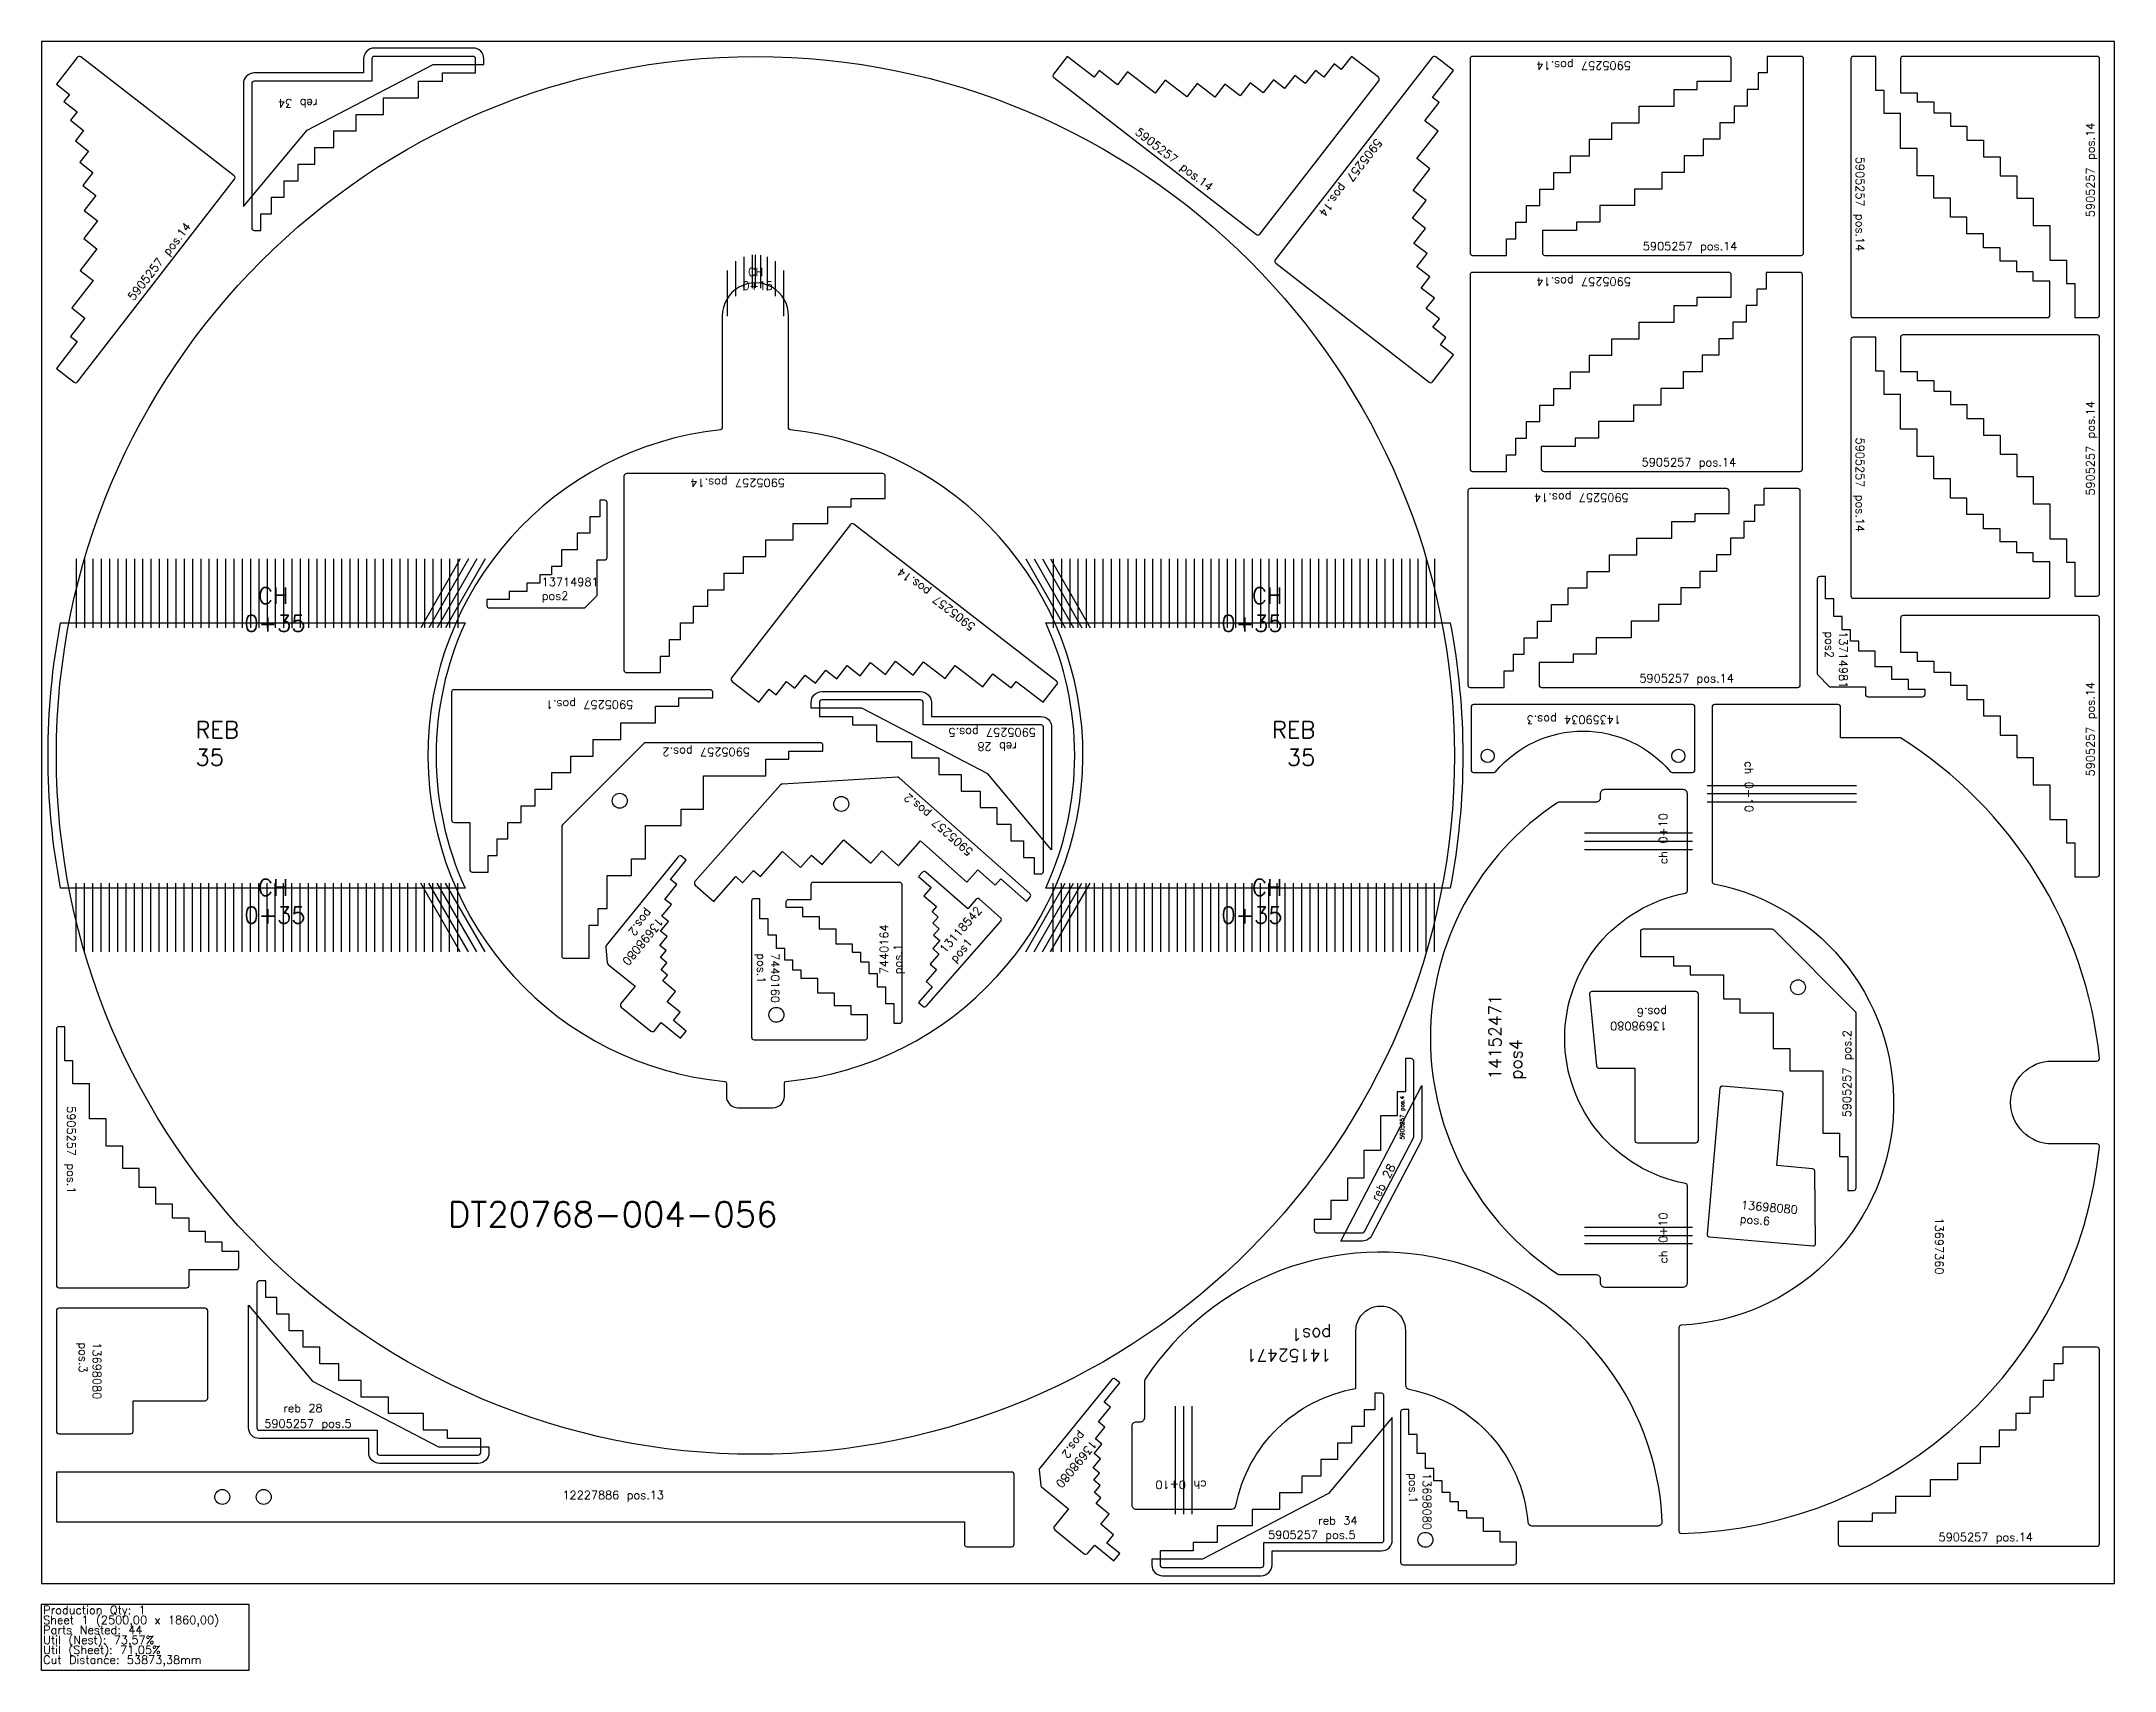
# Model space of a CAD drawing. Header units: millimetres. Extents: x 0 to 2500, y -105 to 1860.
import ezdxf

# ---------------------------------------------------------------- set-up
doc = ezdxf.new("R2010")
doc.units = ezdxf.units.MM
for name, color, linetype in [('12227886', 7, 'Continuous'), ('13118542', 7, 'Continuous'), ('13697360', 7, 'Continuous'), ('13698080', 7, 'Continuous'), ('13714981', 7, 'Continuous'), ('14152471v0', 7, 'Continuous'), ('14359034', 7, 'Continuous'), ('5905257', 7, 'Continuous'), ('7440160', 7, 'Continuous'), ('7440164', 7, 'Continuous'), ('Chanfro', 7, 'Continuous'), ('DT20768-004-056', 7, 'Continuous'), ('Rebaixo', 6, 'Continuous'), ('sheet', 24, 'Continuous'), ('Stats', 7, 'Continuous'), ('Texto', 7, 'Continuous')]:
    doc.layers.add(name, color=color, linetype=linetype)
doc.styles.get("Standard").update_dxf_attribs({"font": 'txt.shx'})

msp = doc.modelspace()

# ---------------------------------------------------------------- linework, layer by layer
at = {"layer": '12227886', "color": 2}
msp.add_lwpolyline([(1113, 47.4, 0.414214), (1116, 44.4), (1170, 44.4, 0.414214), (1173, 47.4), (1173, 131.4, 0.414214), (1170, 134.4), (18, 134.4), (18, 74.4), (1113, 74.4)], format="xyb", close=True, dxfattribs=at)
for centre in [(218, 104.4), (268, 104.4)]:
    msp.add_circle(centre, 9, dxfattribs=at)
at = {"layer": '13118542', "color": 2}
msp.add_lwpolyline([(1063, 696.3, 0.414214), (1067.3, 696.6), (1156.9, 798.8, 0.414214), (1156.7, 803), (1131.1, 825.5, 0.414214), (1126.9, 825.2), (1117, 813.9), (1066.6, 858.1, 0.414214), (1062.4, 857.8), (1057.8, 852.6), (1072.8, 839.4), (1064.2, 829.6), (1079.3, 816.4), (1074, 810.4), (1081.5, 803.8), (1074.9, 796.3), (1082.4, 789.7), (1075.8, 782.2), (1083.4, 775.6), (1074.8, 765.8), (1082.3, 759.2), (1071.7, 747.2), (1079.3, 740.6), (1066.7, 726.3), (1074.3, 719.7), (1057.8, 700.9)], format="xyb", close=True, dxfattribs=at)
at = {"layer": '13697360', "color": 2}
msp.add_lwpolyline([(2241.8, 1020.2), (2169.7, 1020.2), (2169.7, 1057.2, 0.414214), (2166.7, 1060.2), (2017.7, 1060.2, 0.414214), (2014.7, 1057.2), (2014.7, 847, 0.357874), (2017.1, 844, -0.884915), (1977.5, 311.5, 0.400278), (1974.7, 308.5), (1974.7, 63.3, 0.421598), (1977.7, 60.3, 0.377246), (2481.9, 526.9, 0.444622), (2479, 530.2), (2424.7, 530.2, -0.999992), (2424.7, 630.2), (2479, 630.2, 0.444622), (2481.9, 633.5, 0.230463)], format="xyb", close=True, dxfattribs=at)
at = {"layer": '13698080', "color": 2}
for points in [[(772.1, 877, 0.414214), (767.9, 876.5), (681, 769.6, 0.198912), (680.4, 767.4), (682.3, 748.8, 0.198912), (683.4, 746.8), (715.8, 720.4), (698.8, 699.5, 0.414214), (699.2, 695.3), (734.9, 666.3, 0.414214), (739.1, 666.7), (747.3, 676.8), (770.6, 657.9), (777.6, 666.4), (762, 679), (770.2, 689.1), (754.7, 701.7), (764.8, 714.1), (749.3, 726.8), (755, 733.7), (747.2, 740), (754.1, 748.6), (746.4, 754.9), (753.3, 763.4), (745.6, 769.7), (754.4, 780.6), (746.6, 786.9), (756.1, 798.5), (748.3, 804.8), (759.7, 818.8), (751.9, 825.1), (766.4, 843), (758.6, 849.3), (777.6, 872.6)], [(1924.6, 531.5), (1995.1, 531.5, 0.414214), (1998.1, 534.5), (1998.1, 711, 0.414214), (1995.1, 714), (1869.8, 714, 0.443553), (1866.8, 710.7), (1875.4, 624.2, 0.385471), (1878.4, 621.5), (1921.6, 621.5), (1921.6, 534.5, 0.414214)], [(2097.5, 593.9), (2027.3, 600, 0.414214), (2024, 597.3), (2008.6, 421.5, 0.414214), (2011.4, 418.2), (2136.2, 407.3, 0.443553), (2139.5, 410.3), (2138.5, 497.3, 0.385471), (2135.7, 500.2), (2092.6, 504), (2100.2, 590.7, 0.414214)], [(18, 329), (18, 183.5, 0.414214), (21, 180.5), (107.5, 180.5, 0.414214), (110.5, 183.5), (110.5, 220.5), (197.5, 220.5, 0.414214), (200.5, 223.5), (200.5, 329, 0.414214), (197.5, 332), (21, 332, 0.414214)], [(1294.8, 246.6, 0.414214), (1290.6, 246.2), (1203.8, 139.3, 0.198912), (1203.1, 137.1), (1205, 118.4, 0.198912), (1206.1, 116.4), (1238.5, 90.1), (1221.5, 69.1, 0.414214), (1221.9, 64.9), (1257.6, 35.9, 0.414214), (1261.9, 36.4), (1270.1, 46.4), (1293.3, 27.5), (1300.3, 36.1), (1284.8, 48.7), (1292.9, 58.8), (1277.4, 71.4), (1287.5, 83.8), (1272, 96.4), (1277.7, 103.4), (1269.9, 109.7), (1276.8, 118.2), (1269.1, 124.5), (1276, 133.1), (1268.3, 139.4), (1277.1, 150.2), (1269.3, 156.6), (1278.8, 168.2), (1271, 174.5), (1282.4, 188.5), (1274.6, 194.8), (1289.1, 212.6), (1281.4, 218.9), (1300.3, 242.2)], [(1642, 209.7, 0.414214), (1639, 206.7), (1639, 25.7, 0.414214), (1642, 22.7), (1776, 22.7, 0.414214), (1779, 25.7), (1779, 49.7), (1759, 49.7), (1759, 62.7), (1739, 62.7), (1739, 78.7), (1719, 78.7), (1719, 87.7), (1709, 87.7), (1709, 98.7), (1699, 98.7), (1699, 109.7), (1689, 109.7), (1689, 123.7), (1679, 123.7), (1679, 138.7), (1669, 138.7), (1669, 156.7), (1659, 156.7), (1659, 179.7), (1649, 179.7), (1649, 209.7)]]:
    msp.add_lwpolyline(points, format="xyb", close=True, dxfattribs=at)
msp.add_circle((1669, 52.7), 9, dxfattribs=at)
at = {"layer": '13714981', "color": 2}
for points in [[(653.9, 1176.7, 0.198912), (656, 1177.6), (669.3, 1190.8, 0.198912), (670.2, 1192.9), (670.2, 1234.7), (679.2, 1234.7, 0.414214), (682.2, 1237.7), (682.2, 1303.7, 0.414214), (679.2, 1306.7), (673.2, 1306.7), (673.2, 1286.7), (661.2, 1286.7), (661.2, 1266.7), (646.2, 1266.7), (646.2, 1246.7), (627.2, 1246.7), (627.2, 1226.7), (615.2, 1226.7), (615.2, 1216.7), (601.2, 1216.7), (601.2, 1206.7), (585.2, 1206.7), (585.2, 1196.7), (564.2, 1196.7), (564.2, 1186.7), (537.2, 1186.7), (537.2, 1179.7, 0.414214), (540.2, 1176.7)], [(2141.5, 1097.7, 0.198912), (2142.4, 1095.6), (2155.6, 1082.4, 0.198912), (2157.8, 1081.5), (2199.5, 1081.5), (2199.5, 1072.5, 0.414214), (2202.5, 1069.5), (2268.5, 1069.5, 0.414214), (2271.5, 1072.5), (2271.5, 1078.5), (2251.5, 1078.5), (2251.5, 1090.5), (2231.5, 1090.5), (2231.5, 1105.5), (2211.5, 1105.5), (2211.5, 1124.5), (2191.5, 1124.5), (2191.5, 1136.5), (2181.5, 1136.5), (2181.5, 1150.5), (2171.5, 1150.5), (2171.5, 1166.5), (2161.5, 1166.5), (2161.5, 1187.5), (2151.5, 1187.5), (2151.5, 1214.5), (2144.5, 1214.5, 0.414214), (2141.5, 1211.5)]]:
    msp.add_lwpolyline(points, format="xyb", close=True, dxfattribs=at)
at = {"layer": '14152471v0', "color": 2}
for points in [[(1984.9, 479.7, 0.361477), (1982.5, 482.6, -0.831618), (1982.5, 832.6, 0.361477), (1984.9, 835.6), (1984.9, 952.6, 0.414214), (1979.9, 957.6), (1884.9, 957.6, 0.414214), (1879.9, 952.6), (1879.9, 947.6, -0.414214), (1874.9, 942.6), (1830.4, 942.6, 0.14587), (1828.8, 942.1, 0.540734), (1828.8, 373.1, 0.14587), (1830.4, 372.6), (1874.9, 372.6, -0.414214), (1879.9, 367.6), (1879.9, 362.6, 0.414214), (1884.9, 357.6), (1979.9, 357.6, 0.414214), (1984.9, 362.6)], [(1949.6, 69.7, 0.427394), (1954.6, 74.9, 0.727443), (1330.8, 246.3, 0.146324), (1330, 243.6), (1330, 199.7, -0.414214), (1325, 194.7), (1320, 194.7, 0.414214), (1315, 189.7), (1315, 94.7, 0.414214), (1320, 89.7), (1435.4, 89.7, 0.358908), (1440.3, 93.7, -0.311805), (1585, 235.1), (1585, 304.7, -1.000011), (1645, 304.7), (1645, 239.3, 0.358908), (1649, 234.4, -0.335917), (1792.4, 74.3, 0.390378), (1797.4, 69.7)]]:
    msp.add_lwpolyline(points, format="xyb", close=True, dxfattribs=at)
at = {"layer": '14359034', "color": 2}
msp.add_lwpolyline([(1964.4, 979.2, 0.220802), (1966.7, 978.2), (1991, 978.2, 0.414214), (1994, 981.2), (1994, 1057.2, 0.414214), (1991, 1060.2), (1727, 1060.2, 0.414214), (1724, 1057.2), (1724, 981.2, 0.414214), (1727, 978.2), (1751.3, 978.2, 0.220803), (1753.6, 979.2, -0.464238)], format="xyb", close=True, dxfattribs=at)
for centre in [(1744, 998.2), (1974, 998.2)]:
    msp.add_circle(centre, 8, dxfattribs=at)
at = {"layer": '5905257', "color": 7}
for points in [[(232.8, 1693.8, 0.414214), (232.3, 1698), (47.3, 1841.3, 0.414214), (43.1, 1840.8), (18, 1808.4), (33.8, 1796.2), (27.1, 1787.5), (42.9, 1775.2), (34.9, 1764.9), (50.7, 1752.7), (40.9, 1740), (56.7, 1727.8), (46.3, 1714.3), (62.1, 1702.1), (49.9, 1686.3), (65.7, 1674), (51.6, 1655.9), (67.4, 1643.6), (50.9, 1622.3), (66.7, 1610), (46.5, 1583.9), (62.3, 1571.7), (36.6, 1538.5), (52.4, 1526.2), (35.2, 1504.1), (43.1, 1498), (18, 1465.6), (39.3, 1449, 0.414214), (43.6, 1449.6)], [(1465.2, 1627.2, 0.414214), (1469.4, 1627.7), (1612.7, 1812.7, 0.414214), (1612.2, 1816.9), (1579.8, 1842), (1567.5, 1826.2), (1558.8, 1832.9), (1546.6, 1817.1), (1536.3, 1825.1), (1524, 1809.3), (1511.4, 1819.1), (1499.1, 1803.3), (1485.7, 1813.7), (1473.5, 1797.9), (1457.6, 1810.1), (1445.4, 1794.3), (1427.2, 1808.4), (1415, 1792.6), (1393.6, 1809.1), (1381.4, 1793.3), (1355.3, 1813.5), (1343, 1797.7), (1309.8, 1823.4), (1297.6, 1807.6), (1275.5, 1824.8), (1269.3, 1816.9), (1236.9, 1842), (1220.4, 1820.7, 0.414214), (1220.9, 1816.4)], [(1487.9, 1596.6, 0.414214), (1488.5, 1592.4), (1673.4, 1449, 0.414214), (1677.7, 1449.6), (1702.8, 1482), (1687, 1494.2), (1693.7, 1502.9), (1677.9, 1515.2), (1685.8, 1525.4), (1670, 1537.7), (1679.8, 1550.3), (1664, 1562.6), (1674.4, 1576), (1658.6, 1588.3), (1670.9, 1604.1), (1655.1, 1616.3), (1669.2, 1634.5), (1653.4, 1646.8), (1669.9, 1668.1), (1654.1, 1680.4), (1674.3, 1706.4), (1658.5, 1718.7), (1684.2, 1751.9), (1668.4, 1764.1), (1685.6, 1786.3), (1677.7, 1792.4), (1702.8, 1824.8), (1681.4, 1841.3, 0.414214), (1677.2, 1840.8)], [(1725.8, 1842, 0.414214), (1722.8, 1839), (1722.8, 1605, 0.414214), (1725.8, 1602), (1766.8, 1602), (1766.8, 1622), (1777.8, 1622), (1777.8, 1642), (1790.8, 1642), (1790.8, 1662), (1806.8, 1662), (1806.8, 1682), (1823.8, 1682), (1823.8, 1702), (1843.8, 1702), (1843.8, 1722), (1866.8, 1722), (1866.8, 1742), (1893.8, 1742), (1893.8, 1762), (1926.8, 1762), (1926.8, 1782), (1968.8, 1782), (1968.8, 1802), (1996.8, 1802), (1996.8, 1812), (2037.8, 1812), (2037.8, 1839, 0.414214), (2034.8, 1842)], [(2122.1, 1602, 0.414214), (2125.1, 1605), (2125.1, 1839, 0.414214), (2122.1, 1842), (2081.1, 1842), (2081.1, 1822), (2070.1, 1822), (2070.1, 1802), (2057.1, 1802), (2057.1, 1782), (2041.1, 1782), (2041.1, 1762), (2024.1, 1762), (2024.1, 1742), (2004.1, 1742), (2004.1, 1722), (1981.1, 1722), (1981.1, 1702), (1954.1, 1702), (1954.1, 1682), (1921.1, 1682), (1921.1, 1662), (1879.1, 1662), (1879.1, 1642), (1851.1, 1642), (1851.1, 1632), (1810.1, 1632), (1810.1, 1605, 0.414214), (1813.1, 1602)], [(2182, 1530, 0.414214), (2185, 1527), (2419, 1527, 0.414214), (2422, 1530), (2422, 1571), (2402, 1571), (2402, 1582), (2382, 1582), (2382, 1595), (2362, 1595), (2362, 1611), (2342, 1611), (2342, 1628), (2322, 1628), (2322, 1648), (2302, 1648), (2302, 1671), (2282, 1671), (2282, 1698), (2262, 1698), (2262, 1731), (2242, 1731), (2242, 1773), (2222, 1773), (2222, 1801), (2212, 1801), (2212, 1842), (2185, 1842, 0.414214), (2182, 1839)], [(2482, 1839, 0.414214), (2479, 1842), (2245, 1842, 0.414214), (2242, 1839), (2242, 1798), (2262, 1798), (2262, 1787), (2282, 1787), (2282, 1774), (2302, 1774), (2302, 1758), (2322, 1758), (2322, 1741), (2342, 1741), (2342, 1721), (2362, 1721), (2362, 1698), (2382, 1698), (2382, 1671), (2402, 1671), (2402, 1638), (2422, 1638), (2422, 1596), (2442, 1596), (2442, 1568), (2452, 1568), (2452, 1527), (2479, 1527, 0.414214), (2482, 1530)], [(1725.8, 1581.4, 0.414214), (1722.8, 1578.4), (1722.8, 1344.4, 0.414214), (1725.8, 1341.4), (1766.8, 1341.4), (1766.8, 1361.4), (1777.8, 1361.4), (1777.8, 1381.4), (1790.8, 1381.4), (1790.8, 1401.4), (1806.8, 1401.4), (1806.8, 1421.4), (1823.8, 1421.4), (1823.8, 1441.4), (1843.8, 1441.4), (1843.8, 1461.4), (1866.8, 1461.4), (1866.8, 1481.4), (1893.8, 1481.4), (1893.8, 1501.4), (1926.8, 1501.4), (1926.8, 1521.4), (1968.8, 1521.4), (1968.8, 1541.4), (1996.8, 1541.4), (1996.8, 1551.4), (2037.8, 1551.4), (2037.8, 1578.4, 0.414214), (2034.8, 1581.4)], [(2120.7, 1341.4, 0.414214), (2123.7, 1344.4), (2123.7, 1578.4, 0.414214), (2120.7, 1581.4), (2079.7, 1581.4), (2079.7, 1561.4), (2068.7, 1561.4), (2068.7, 1541.4), (2055.7, 1541.4), (2055.7, 1521.4), (2039.7, 1521.4), (2039.7, 1501.4), (2022.7, 1501.4), (2022.7, 1481.4), (2002.7, 1481.4), (2002.7, 1461.4), (1979.7, 1461.4), (1979.7, 1441.4), (1952.7, 1441.4), (1952.7, 1421.4), (1919.7, 1421.4), (1919.7, 1401.4), (1877.7, 1401.4), (1877.7, 1381.4), (1849.7, 1381.4), (1849.7, 1371.4), (1808.7, 1371.4), (1808.7, 1344.4, 0.414214), (1811.7, 1341.4)], [(2182, 1191.3, 0.414214), (2185, 1188.3), (2419, 1188.3, 0.414214), (2422, 1191.3), (2422, 1232.3), (2402, 1232.3), (2402, 1243.3), (2382, 1243.3), (2382, 1256.3), (2362, 1256.3), (2362, 1272.3), (2342, 1272.3), (2342, 1289.3), (2322, 1289.3), (2322, 1309.3), (2302, 1309.3), (2302, 1332.3), (2282, 1332.3), (2282, 1359.3), (2262, 1359.3), (2262, 1392.3), (2242, 1392.3), (2242, 1434.3), (2222, 1434.3), (2222, 1462.3), (2212, 1462.3), (2212, 1503.3), (2185, 1503.3, 0.414214), (2182, 1500.3)], [(2482, 1503.1, 0.414214), (2479, 1506.1), (2245, 1506.1, 0.414214), (2242, 1503.1), (2242, 1462.1), (2262, 1462.1), (2262, 1451.1), (2282, 1451.1), (2282, 1438.1), (2302, 1438.1), (2302, 1422.1), (2322, 1422.1), (2322, 1405.1), (2342, 1405.1), (2342, 1385.1), (2362, 1385.1), (2362, 1362.1), (2382, 1362.1), (2382, 1335.1), (2402, 1335.1), (2402, 1302.1), (2422, 1302.1), (2422, 1260.1), (2442, 1260.1), (2442, 1232.1), (2452, 1232.1), (2452, 1191.1), (2479, 1191.1, 0.414214), (2482, 1194.1)], [(705.5, 1338.7, 0.414214), (702.5, 1335.7), (702.5, 1101.7, 0.414214), (705.5, 1098.7), (746.5, 1098.7), (746.5, 1118.7), (757.5, 1118.7), (757.5, 1138.7), (770.5, 1138.7), (770.5, 1158.7), (786.5, 1158.7), (786.5, 1178.7), (803.5, 1178.7), (803.5, 1198.7), (823.5, 1198.7), (823.5, 1218.7), (846.5, 1218.7), (846.5, 1238.7), (873.5, 1238.7), (873.5, 1258.7), (906.5, 1258.7), (906.5, 1278.7), (948.5, 1278.7), (948.5, 1298.7), (976.5, 1298.7), (976.5, 1308.7), (1017.5, 1308.7), (1017.5, 1335.7, 0.414214), (1014.5, 1338.7)], [(1723.1, 1320.8, 0.414214), (1720.1, 1317.8), (1720.1, 1083.8, 0.414214), (1723.1, 1080.8), (1764.1, 1080.8), (1764.1, 1100.8), (1775.1, 1100.8), (1775.1, 1120.8), (1788.1, 1120.8), (1788.1, 1140.8), (1804.1, 1140.8), (1804.1, 1160.8), (1821.1, 1160.8), (1821.1, 1180.8), (1841.1, 1180.8), (1841.1, 1200.8), (1864.1, 1200.8), (1864.1, 1220.8), (1891.1, 1220.8), (1891.1, 1240.8), (1924.1, 1240.8), (1924.1, 1260.8), (1966.1, 1260.8), (1966.1, 1280.8), (1994.1, 1280.8), (1994.1, 1290.8), (2035.1, 1290.8), (2035.1, 1317.8, 0.414214), (2032.1, 1320.8)], [(2118, 1080.8, 0.414214), (2121, 1083.8), (2121, 1317.8, 0.414214), (2118, 1320.8), (2077, 1320.8), (2077, 1300.8), (2066, 1300.8), (2066, 1280.8), (2053, 1280.8), (2053, 1260.8), (2037, 1260.8), (2037, 1240.8), (2020, 1240.8), (2020, 1220.8), (2000, 1220.8), (2000, 1200.8), (1977, 1200.8), (1977, 1180.8), (1950, 1180.8), (1950, 1160.8), (1917, 1160.8), (1917, 1140.8), (1875, 1140.8), (1875, 1120.8), (1847, 1120.8), (1847, 1110.8), (1806, 1110.8), (1806, 1083.8, 0.414214), (1809, 1080.8)], [(979.8, 1277.8, 0.414214), (975.6, 1277.3), (832.3, 1092.3, 0.414214), (832.8, 1088.1), (865.2, 1063), (877.5, 1078.8), (886.2, 1072), (898.4, 1087.9), (908.7, 1079.9), (920.9, 1095.7), (933.6, 1085.9), (945.8, 1101.7), (959.3, 1091.3), (971.5, 1107.1), (987.3, 1094.9), (999.6, 1110.7), (1017.8, 1096.6), (1030, 1112.4), (1051.3, 1095.8), (1063.6, 1111.7), (1089.7, 1091.4), (1101.9, 1107.3), (1135.1, 1081.5), (1147.4, 1097.3), (1169.5, 1080.2), (1175.6, 1088.1), (1208, 1063), (1224.6, 1084.3, 0.414214), (1224.1, 1088.5)], [(2482, 1164.4, 0.414214), (2479, 1167.4), (2245, 1167.4, 0.414214), (2242, 1164.4), (2242, 1123.4), (2262, 1123.4), (2262, 1112.4), (2282, 1112.4), (2282, 1099.4), (2302, 1099.4), (2302, 1083.4), (2322, 1083.4), (2322, 1066.4), (2342, 1066.4), (2342, 1046.4), (2362, 1046.4), (2362, 1023.4), (2382, 1023.4), (2382, 996.4), (2402, 996.4), (2402, 963.4), (2422, 963.4), (2422, 921.4), (2442, 921.4), (2442, 893.4), (2452, 893.4), (2452, 852.4), (2479, 852.4, 0.414214), (2482, 855.4)]]:
    msp.add_lwpolyline(points, format="xyb", close=True, dxfattribs=at)
at = {"layer": '5905257', "color": 1}
for points in [[(412.5, 1792), (454.5, 1792), (454.5, 1812), (483.5, 1812), (483.5, 1822), (523.5, 1822), (523.5, 1839, 0.414214), (520.5, 1842), (401.5, 1842, 0.414214), (398.5, 1839), (398.5, 1812), (256.5, 1812, 0.414214), (253.5, 1809), (253.5, 1635, 0.414214), (256.5, 1632), (264.5, 1632), (264.5, 1652), (277.5, 1652), (277.5, 1672), (292.5, 1672), (292.5, 1692), (309.5, 1692), (309.5, 1712), (329.5, 1712), (329.5, 1732), (352.5, 1732), (352.5, 1752), (379.5, 1752), (379.5, 1772), (412.5, 1772)], [(1049.2, 1015.8), (1049.2, 995.8), (1082.2, 995.8), (1082.2, 975.8), (1109.2, 975.8), (1109.2, 955.8), (1132.2, 955.8), (1132.2, 935.8), (1152.2, 935.8), (1152.2, 915.8), (1169.2, 915.8), (1169.2, 895.8), (1184.2, 895.8), (1184.2, 875.8), (1197.2, 875.8), (1197.2, 855.8), (1205.2, 855.8, 0.414214), (1208.2, 858.8), (1208.2, 1032.8, 0.414214), (1205.2, 1035.8), (1063.2, 1035.8), (1063.2, 1062.8, 0.414214), (1060.2, 1065.8), (941.2, 1065.8, 0.414214), (938.2, 1062.8), (938.2, 1045.8), (978.2, 1045.8), (978.2, 1035.8), (1007.2, 1035.8), (1007.2, 1015.8)], [(418.7, 204.9), (418.7, 224.9), (385.7, 224.9), (385.7, 244.9), (358.7, 244.9), (358.7, 264.9), (335.7, 264.9), (335.7, 284.9), (315.7, 284.9), (315.7, 304.9), (298.7, 304.9), (298.7, 324.9), (283.7, 324.9), (283.7, 344.9), (270.7, 344.9), (270.7, 364.9), (262.7, 364.9, 0.414214), (259.7, 361.9), (259.7, 187.9, 0.414214), (262.7, 184.9), (404.7, 184.9), (404.7, 157.9, 0.414214), (407.7, 154.9), (526.7, 154.9, 0.414214), (529.7, 157.9), (529.7, 174.9), (489.7, 174.9), (489.7, 184.9), (460.7, 184.9), (460.7, 204.9)], [(1460, 69.4), (1418, 69.4), (1418, 49.4), (1389, 49.4), (1389, 39.4), (1349, 39.4), (1349, 22.4, 0.414214), (1352, 19.4), (1471, 19.4, 0.414214), (1474, 22.4), (1474, 49.4), (1616, 49.4, 0.414214), (1619, 52.4), (1619, 226.4, 0.414214), (1616, 229.4), (1608, 229.4), (1608, 209.4), (1595, 209.4), (1595, 189.4), (1580, 189.4), (1580, 169.4), (1563, 169.4), (1563, 149.4), (1543, 149.4), (1543, 129.4), (1520, 129.4), (1520, 109.4), (1493, 109.4), (1493, 89.4), (1460, 89.4)]]:
    msp.add_lwpolyline(points, format="xyb", close=True, dxfattribs=at)
at = {"layer": '5905257', "color": 2}
for points in [[(740.5, 1038.1), (740.5, 1058.1), (768.5, 1058.1), (768.5, 1068.1), (809.5, 1068.1), (809.5, 1075.1, 0.414214), (806.5, 1078.1), (497.5, 1078.1, 0.414214), (494.5, 1075.1), (494.5, 921.1, 0.414214), (497.5, 918.1), (516.5, 918.1), (516.5, 861.1, 0.414214), (519.5, 858.1), (538.5, 858.1), (538.5, 878.1), (549.5, 878.1), (549.5, 898.1), (562.5, 898.1), (562.5, 918.1), (578.5, 918.1), (578.5, 938.1), (595.5, 938.1), (595.5, 958.1), (615.5, 958.1), (615.5, 978.1), (638.5, 978.1), (638.5, 998.1), (665.5, 998.1), (665.5, 1018.1), (698.5, 1018.1), (698.5, 1038.1)], [(873.4, 974.1), (873.4, 994.1), (901.4, 994.1), (901.4, 1004.1), (942.4, 1004.1), (942.4, 1011.1, 0.414214), (939.4, 1014.1), (728.6, 1014.1, 0.198912), (726.5, 1013.2), (628.2, 915, 0.198912), (627.4, 912.8), (627.4, 757.1, 0.414214), (630.4, 754.1), (660.4, 754.1), (660.4, 794.1), (671.4, 794.1), (671.4, 814.1), (682.4, 814.1), (682.4, 854.1), (711.4, 854.1), (711.4, 874.1), (728.4, 874.1), (728.4, 914.1), (771.4, 914.1), (771.4, 934.1), (798.4, 934.1), (798.4, 974.1)], [(1116.1, 846), (1129.4, 860.9), (1150.3, 842.3), (1157, 849.8), (1187.7, 822.6), (1192.3, 827.9, 0.414214), (1192.1, 832.1), (1034.3, 971.9, 0.198912), (1032.2, 972.7), (893.5, 964.3, 0.198912), (891.4, 963.3), (788.1, 846.8, 0.414214), (788.4, 842.5), (810.8, 822.6), (837.3, 852.6), (845.6, 845.3), (858.8, 860.2), (867.1, 852.9), (893.6, 882.9), (915.3, 863.6), (928.6, 878.6), (941.3, 867.3), (967.8, 897.2), (1000, 868.7), (1013.3, 883.7), (1033.5, 865.8), (1060, 895.7)], [(2148.3, 543.2), (2168.3, 543.2), (2168.3, 515.2), (2178.3, 515.2), (2178.3, 474.2), (2185.3, 474.2, 0.414214), (2188.3, 477.2), (2188.3, 688, 0.198912), (2187.4, 690.1), (2089.2, 788.3, 0.198912), (2087, 789.2), (1931.3, 789.2, 0.414214), (1928.3, 786.2), (1928.3, 756.2), (1968.3, 756.2), (1968.3, 745.2), (1988.3, 745.2), (1988.3, 734.2), (2028.3, 734.2), (2028.3, 705.2), (2048.3, 705.2), (2048.3, 688.2), (2088.3, 688.2), (2088.3, 645.2), (2108.3, 645.2), (2108.3, 618.2), (2148.3, 618.2)], [(58, 602.6), (38, 602.6), (38, 630.6), (28, 630.6), (28, 671.6), (21, 671.6, 0.414214), (18, 668.6), (18, 359.6, 0.414214), (21, 356.6), (175, 356.6, 0.414214), (178, 359.6), (178, 378.6), (235, 378.6, 0.414214), (238, 381.6), (238, 400.6), (218, 400.6), (218, 411.6), (198, 411.6), (198, 424.6), (178, 424.6), (178, 440.6), (158, 440.6), (158, 457.6), (138, 457.6), (138, 477.6), (118, 477.6), (118, 500.6), (98, 500.6), (98, 527.6), (78, 527.6), (78, 560.6), (58, 560.6)], [(2478.8, 44.9, 0.414214), (2481.8, 47.9), (2481.8, 281.9, 0.414214), (2478.8, 284.9), (2437.8, 284.9), (2437.8, 264.9), (2426.8, 264.9), (2426.8, 244.9), (2413.8, 244.9), (2413.8, 224.9), (2397.8, 224.9), (2397.8, 204.9), (2380.8, 204.9), (2380.8, 184.9), (2360.8, 184.9), (2360.8, 164.9), (2337.8, 164.9), (2337.8, 144.9), (2310.8, 144.9), (2310.8, 124.9), (2277.8, 124.9), (2277.8, 104.9), (2235.8, 104.9), (2235.8, 84.9), (2207.8, 84.9), (2207.8, 74.9), (2166.8, 74.9), (2166.8, 47.9, 0.414214), (2169.8, 44.9)]]:
    msp.add_lwpolyline(points, format="xyb", close=True, dxfattribs=at)
at = {"layer": '5905257', "color": 3}
msp.add_lwpolyline([(1614.8, 564.1), (1614.8, 522.1), (1594.8, 522.1), (1594.8, 489.1), (1574.8, 489.1), (1574.8, 462.1), (1554.8, 462.1), (1554.8, 439.1), (1534.8, 439.1), (1534.8, 426.1, 0.414214), (1537.8, 423.1), (1593, 423.1, 0.279427), (1595.6, 424.7), (1654.4, 537.4, 0.120804), (1654.8, 538.8), (1654.8, 630.1, 0.414214), (1651.8, 633.1), (1644.8, 633.1), (1644.8, 593.1), (1634.8, 593.1), (1634.8, 564.1)], format="xyb", close=True, dxfattribs=at)
at = {"layer": '5905257', "color": 2}
for centre in [(697.4, 944.1), (964.5, 940.3), (2118.3, 719.2)]:
    msp.add_circle(centre, 9, dxfattribs=at)
at = {"layer": '7440160', "color": 2}
msp.add_lwpolyline([(866.3, 825.9), (859.3, 825.9, 0.414214), (856.3, 822.9), (856.3, 658.9, 0.414214), (859.3, 655.9), (993.3, 655.9, 0.414214), (996.3, 658.9), (996.3, 685.9), (976.3, 685.9), (976.3, 696.9), (956.3, 696.9), (956.3, 711.9), (936.3, 711.9), (936.3, 729.9), (916.3, 729.9), (916.3, 739.9), (906.3, 739.9), (906.3, 751.9), (896.3, 751.9), (896.3, 765.9), (886.3, 765.9), (886.3, 781.9), (876.3, 781.9), (876.3, 801.9), (866.3, 801.9)], format="xyb", close=True, dxfattribs=at)
msp.add_circle((886.3, 685.9), 9, dxfattribs=at)
at = {"layer": '7440164', "color": 2}
msp.add_lwpolyline([(1017.8, 699.7), (1027.8, 699.7), (1027.8, 675.7), (1034.8, 675.7, 0.414214), (1037.8, 678.7), (1037.8, 842.7, 0.414214), (1034.8, 845.7), (930.8, 845.7, 0.414214), (927.8, 842.7), (927.8, 824.7), (900.8, 824.7, 0.414214), (897.8, 821.7), (897.8, 815.7), (917.8, 815.7), (917.8, 804.7), (937.8, 804.7), (937.8, 789.7), (957.8, 789.7), (957.8, 771.7), (977.8, 771.7), (977.8, 761.7), (987.8, 761.7), (987.8, 749.7), (997.8, 749.7), (997.8, 735.7), (1007.8, 735.7), (1007.8, 719.7), (1017.8, 719.7)], format="xyb", close=True, dxfattribs=at)
at = {"layer": 'Chanfro', "color": 6}
for p, q in [((847, 1600.3), (847, 1559.8)), ((857, 1602.6), (857, 1562.6)), ((861, 1562.8), (861.1, 1602.8)), ((867, 1602.4), (867, 1562.3)), ((875, 1600.3), (875, 1559.8)), ((827, 1583.9), (827, 1528.8)), ((837, 1594.8), (837, 1552.9)), ((885, 1594.8), (885, 1552.9)), ((895, 1583.9), (895, 1528.8)), ((42, 1235.8), (42, 1152.8)), ((52, 1235.8), (52, 1152.8)), ((62, 1235.8), (62, 1152.8)), ((72, 1235.8), (72, 1152.8)), ((82, 1235.8), (82, 1152.8)), ((92, 1235.8), (92, 1152.8)), ((102, 1235.8), (102, 1152.8)), ((112, 1235.8), (112, 1152.8)), ((122, 1235.8), (122, 1152.8)), ((132, 1235.8), (132, 1152.8)), ((142, 1235.8), (142, 1152.8)), ((152, 1235.8), (152, 1152.8)), ((162, 1235.8), (162, 1152.8)), ((172, 1235.8), (172, 1152.8)), ((182, 1235.8), (182, 1152.8)), ((192, 1235.8), (192, 1152.8)), ((202, 1235.8), (202, 1152.8)), ((212, 1235.8), (212, 1152.8)), ((222, 1235.8), (222, 1152.8)), ((232, 1235.8), (232, 1152.8)), ((242, 1235.8), (242, 1152.8)), ((252, 1235.8), (252, 1152.8)), ((262, 1235.8), (262, 1152.8)), ((272, 1235.8), (272, 1152.8)), ((282, 1235.8), (282, 1152.8)), ((292, 1235.8), (292, 1152.8)), ((302, 1235.8), (302, 1152.8)), ((312, 1235.8), (312, 1152.8)), ((322, 1235.8), (322, 1152.8)), ((332, 1235.8), (332, 1152.8)), ((342, 1235.8), (342, 1152.8)), ((352, 1235.8), (352, 1152.8)), ((362, 1235.8), (362, 1152.8)), ((372, 1235.8), (372, 1152.8)), ((382, 1235.8), (382, 1152.8)), ((392, 1235.8), (392, 1152.8)), ((402, 1235.8), (402, 1152.8)), ((412, 1235.8), (412, 1152.8)), ((422, 1235.8), (422, 1152.8)), ((432, 1235.8), (432, 1152.8)), ((442, 1235.8), (442, 1152.8)), ((452, 1235.8), (452, 1152.8)), ((505, 1235.8), (457.3, 1152.8)), ((462, 1235.8), (462, 1152.8)), ((515, 1235.8), (467.3, 1152.8)), ((472, 1235.8), (472, 1152.8)), ((525, 1235.8), (477.3, 1152.8)), ((482, 1235.8), (482, 1152.8)), ((535, 1235.8), (487.3, 1152.8)), ((492, 1235.8), (492, 1152.8)), ((502, 1235.8), (502, 1152.8)), ((1187, 1235.8), (1234.7, 1152.8)), ((1197, 1235.8), (1244.7, 1152.8)), ((1207, 1235.8), (1254.7, 1152.8)), ((1217, 1235.8), (1264.7, 1152.8)), ((1220, 1235.8), (1220, 1152.8)), ((1230, 1235.8), (1230, 1152.8)), ((1240, 1235.8), (1240, 1152.8)), ((1250, 1235.8), (1250, 1152.8)), ((1260, 1235.8), (1260, 1152.8)), ((1270, 1235.8), (1270, 1152.8)), ((1280, 1235.8), (1280, 1152.8)), ((1290, 1235.8), (1290, 1152.8)), ((1300, 1235.8), (1300, 1152.8)), ((1310, 1235.8), (1310, 1152.8)), ((1320, 1235.8), (1320, 1152.8)), ((1330, 1235.8), (1330, 1152.8)), ((1340, 1235.8), (1340, 1152.8)), ((1350, 1235.8), (1350, 1152.8)), ((1360, 1235.8), (1360, 1152.8)), ((1370, 1235.8), (1370, 1152.8)), ((1380, 1235.8), (1380, 1152.8)), ((1390, 1235.8), (1390, 1152.8)), ((1400, 1235.8), (1400, 1152.8)), ((1410, 1235.8), (1410, 1152.8)), ((1420, 1235.8), (1420, 1152.8)), ((1430, 1235.8), (1430, 1152.8)), ((1440, 1235.8), (1440, 1152.8)), ((1450, 1235.8), (1450, 1152.8)), ((1460, 1235.8), (1460, 1152.8)), ((1470, 1235.8), (1470, 1152.8)), ((1480, 1235.8), (1480, 1152.8)), ((1490, 1235.8), (1490, 1152.8)), ((1500, 1235.8), (1500, 1152.8)), ((1510, 1235.8), (1510, 1152.8)), ((1520, 1235.8), (1520, 1152.8)), ((1530, 1235.8), (1530, 1152.8)), ((1540, 1235.8), (1540, 1152.8)), ((1550, 1235.8), (1550, 1152.8)), ((1560, 1235.8), (1560, 1152.8)), ((1570, 1235.8), (1570, 1152.8)), ((1580, 1235.8), (1580, 1152.8)), ((1590, 1235.8), (1590, 1152.8)), ((1600, 1235.8), (1600, 1152.8)), ((1610, 1235.8), (1610, 1152.8)), ((1620, 1235.8), (1620, 1152.8)), ((1630, 1235.8), (1630, 1152.8)), ((1640, 1235.8), (1640, 1152.8)), ((1650, 1235.8), (1650, 1152.8)), ((1660, 1235.8), (1660, 1152.8)), ((1670, 1235.8), (1670, 1152.8)), ((1680, 1235.8), (1680, 1152.8)), ((42, 761.8), (42, 844.8)), ((52, 761.8), (52, 844.8)), ((62, 761.8), (62, 844.8)), ((72, 761.8), (72, 844.8)), ((82, 761.8), (82, 844.8)), ((92, 761.8), (92, 844.8)), ((102, 761.8), (102, 844.8)), ((112, 761.8), (112, 844.8)), ((122, 761.8), (122, 844.8)), ((132, 761.8), (132, 844.8)), ((142, 761.8), (142, 844.8)), ((152, 761.8), (152, 844.8)), ((162, 761.8), (162, 844.8)), ((172, 761.8), (172, 844.8)), ((182, 761.8), (182, 844.8)), ((192, 761.8), (192, 844.8)), ((202, 761.8), (202, 844.8)), ((212, 761.8), (212, 844.8)), ((222, 761.8), (222, 844.8)), ((232, 761.8), (232, 844.8)), ((242, 761.8), (242, 844.8)), ((252, 761.8), (252, 844.8)), ((262, 761.8), (262, 844.8)), ((272, 761.8), (272, 844.8)), ((282, 761.8), (282, 844.8)), ((292, 761.8), (292, 844.8)), ((302, 761.8), (302, 844.8)), ((312, 761.8), (312, 844.8)), ((322, 761.8), (322, 844.8)), ((332, 761.8), (332, 844.8)), ((342, 761.8), (342, 844.8)), ((352, 761.8), (352, 844.8)), ((362, 761.8), (362, 844.8)), ((372, 761.8), (372, 844.8)), ((382, 761.8), (382, 844.8)), ((392, 761.8), (392, 844.8)), ((402, 761.8), (402, 844.8)), ((412, 761.8), (412, 844.8)), ((422, 761.8), (422, 844.8)), ((432, 761.8), (432, 844.8)), ((442, 761.8), (442, 844.8)), ((452, 761.8), (452, 844.8)), ((505, 761.8), (457.3, 844.8)), ((462, 761.8), (462, 844.8)), ((515, 761.8), (467.3, 844.8)), ((472, 761.8), (472, 844.8)), ((525, 761.8), (477.3, 844.8)), ((482, 761.8), (482, 844.8)), ((535, 761.8), (487.3, 844.8)), ((492, 761.8), (492, 844.8)), ((502, 761.8), (502, 844.8)), ((1187, 761.8), (1234.7, 844.8)), ((1197, 761.8), (1244.7, 844.8)), ((1207, 761.8), (1254.7, 844.8)), ((1217, 761.8), (1264.7, 844.8)), ((1220, 761.8), (1220, 844.8)), ((1230, 761.8), (1230, 844.8)), ((1240, 761.8), (1240, 844.8)), ((1250, 761.8), (1250, 844.8)), ((1260, 761.8), (1260, 844.8)), ((1270, 761.8), (1270, 844.8)), ((1280, 761.8), (1280, 844.8)), ((1290, 761.8), (1290, 844.8)), ((1300, 761.8), (1300, 844.8)), ((1310, 761.8), (1310, 844.8)), ((1320, 761.8), (1320, 844.8)), ((1330, 761.8), (1330, 844.8)), ((1340, 761.8), (1340, 844.8)), ((1350, 761.8), (1350, 844.8)), ((1360, 761.8), (1360, 844.8)), ((1370, 761.8), (1370, 844.8)), ((1380, 761.8), (1380, 844.8)), ((1390, 761.8), (1390, 844.8)), ((1400, 761.8), (1400, 844.8)), ((1410, 761.8), (1410, 844.8)), ((1420, 761.8), (1420, 844.8)), ((1430, 761.8), (1430, 844.8)), ((1440, 761.8), (1440, 844.8)), ((1450, 761.8), (1450, 844.8)), ((1460, 761.8), (1460, 844.8)), ((1470, 761.8), (1470, 844.8)), ((1480, 761.8), (1480, 844.8)), ((1490, 761.8), (1490, 844.8)), ((1500, 761.8), (1500, 844.8)), ((1510, 761.8), (1510, 844.8)), ((1520, 761.8), (1520, 844.8)), ((1530, 761.8), (1530, 844.8)), ((1540, 761.8), (1540, 844.8)), ((1550, 761.8), (1550, 844.8)), ((1560, 761.8), (1560, 844.8)), ((1570, 761.8), (1570, 844.8)), ((1580, 761.8), (1580, 844.8)), ((1590, 761.8), (1590, 844.8)), ((1600, 761.8), (1600, 844.8)), ((1610, 761.8), (1610, 844.8)), ((1620, 761.8), (1620, 844.8)), ((1630, 761.8), (1630, 844.8)), ((1640, 761.8), (1640, 844.8)), ((1650, 761.8), (1650, 844.8)), ((1660, 761.8), (1660, 844.8)), ((1670, 761.8), (1670, 844.8)), ((1680, 761.8), (1680, 844.8))]:
    msp.add_line(p, q, dxfattribs=at)
at = {"layer": 'Chanfro', "color": 2}
for p, q in [((2188.7, 962.3), (2008.7, 962.3)), ((2188.7, 952.3), (2008.7, 952.3)), ((2188.7, 942.3), (2008.7, 942.3)), ((1860.9, 905.4), (1990.9, 905.4)), ((1860.9, 895.4), (1990.9, 895.4)), ((1860.9, 885.4), (1990.9, 885.4)), ((1860.9, 429.9), (1990.9, 429.9)), ((1860.9, 419.9), (1990.9, 419.9)), ((1860.9, 409.9), (1990.9, 409.9)), ((1367.3, 213.7), (1367.3, 83.7)), ((1377.3, 213.7), (1377.3, 83.7)), ((1387.3, 213.7), (1387.3, 83.7))]:
    msp.add_line(p, q, dxfattribs=at)
at = {"layer": 'DT20768-004-056', "color": 6}
msp.add_lwpolyline([(819.2, 1391.6, 0.904993), (824.2, 605.6, -0.387133), (826, 603.6), (826, 587.8, 0.414214), (840, 573.8), (882, 573.8, 0.414214), (896, 587.8), (896, 603.6, -0.387133), (897.8, 605.6, 0.904993), (902.8, 1391.6, -0.383499), (901, 1393.6), (901, 1528.8, 1.000008), (821, 1528.8), (821, 1393.6, -0.383499)], format="xyb", close=True, dxfattribs=at)
msp.add_circle((861, 998.8), 843, dxfattribs=at)
at = {"layer": 'Rebaixo', "color": 1}
for points in [[(243.5, 1661.1), (320.5, 1753), (472.5, 1832), (533.5, 1832), (533.5, 1839, 0.414214), (520.5, 1852), (401.5, 1852, 0.414214), (388.5, 1839), (388.5, 1822), (256.5, 1822, 0.414214), (243.5, 1809)], [(1218.2, 884.9), (1141.2, 976.8), (989.2, 1055.8), (928.2, 1055.8), (928.2, 1062.8, -0.414214), (941.2, 1075.8), (1060.2, 1075.8, -0.414214), (1073.2, 1062.8), (1073.2, 1045.8), (1205.2, 1045.8, -0.414214), (1218.2, 1032.8)], [(249.7, 335.9), (326.7, 243.9), (478.7, 164.9), (539.7, 164.9), (539.7, 157.9, -0.414214), (526.7, 144.9), (407.7, 144.9, -0.414214), (394.7, 157.9), (394.7, 174.9), (262.7, 174.9, -0.414214), (249.7, 187.9)], [(1629, 200.4), (1552, 108.4), (1400, 29.4), (1339, 29.4), (1339, 22.4, 0.414214), (1352, 9.4), (1471, 9.4, 0.414214), (1484, 22.4), (1484, 39.4), (1616, 39.4, 0.414214), (1629, 52.4)]]:
    msp.add_lwpolyline(points, format="xyb", close=True, dxfattribs=at)
at = {"layer": 'Rebaixo', "color": 6}
for points in [[(23.1, 1158.8), (510.8, 1158.8, 0.217634), (510.8, 838.8), (23.1, 838.8, -0.094626)], [(1698.9, 838.8), (1211.2, 838.8, 0.217634), (1211.2, 1158.8), (1698.9, 1158.8, -0.094626)]]:
    msp.add_lwpolyline(points, format="xyb", close=True, dxfattribs=at)
at = {"layer": 'Rebaixo', "color": 3}
msp.add_lwpolyline([(1664.8, 600.5), (1664.8, 538.8, -0.120804), (1663.3, 532.8), (1604.5, 420, -0.279427), (1593, 413.1), (1567, 413.1)], format="xyb", close=True, dxfattribs=at)
at = {"layer": 'sheet', "color": 7}
msp.add_lwpolyline([(0, 0), (2500, 0), (2500, 1860), (0, 1860)], close=True, dxfattribs=at)
at = {"layer": 'Stats', "color": 151}
msp.add_lwpolyline([(0, -25), (250, -25), (250, -105), (0, -105), (0, -25)], close=True, dxfattribs=at)

# ---------------------------------------------------------------- texts
at = {"layer": 'Chanfro', "color": 6}
for s, width, insert, char_height, attachment_point in [('{\\W2.057139; }CH \\P{\\W1.307139; }0+15', 57.809, (833.7, 1587), 10, 1), ('{\\W1.999256; }CH \\P{\\W1.08259; }0+35', 113.304, (225.4, 1201.5), 20, 1), ('CH 0+35', 113.304, (1496.6, 1201.5), 20, 3), ('{\\W1.999256; }CH \\P{\\W1.08259; }0+35', 113.304, (225.4, 796.2), 20, 7), ('CH 0+35', 113.304, (1496.6, 796.2), 20, 9)]:
    msp.add_mtext_dynamic_manual_height_columns(s, width=width, gutter_width=12.5, heights=[0], dxfattribs=dict(at, insert=insert, char_height=char_height, attachment_point=attachment_point))
at = {"layer": 'Chanfro', "color": 2, "char_height": 10}
for insert, width, attachment_point, rotation in [((2064.3, 930.2), 70.856, 3, 270), ((1950.6, 867.6), 69.529, 1, 90), ((1950.6, 447.6), 69.529, 3, 90), ((1405, 124), 69.529, 7, 180)]:
    msp.add_mtext('ch 0+10', dxfattribs=dict(at, insert=insert, width=width, attachment_point=attachment_point, rotation=rotation))
at = {"layer": 'Rebaixo', "color": 1, "char_height": 10, "rotation": 180}
for s, insert, attachment_point in [('reb 34', (332.9, 1780.4), 1), ('reb 28', (1128.7, 1004.3), 3)]:
    msp.add_mtext_dynamic_manual_height_columns(s, width=47.304, gutter_width=12.5, heights=[0], dxfattribs=dict(at, insert=insert, attachment_point=attachment_point))
at = {"layer": 'Rebaixo', "color": 6, "char_height": 20}
for insert, attachment_point in [((185.8, 1039.8), 1), ((1536.2, 1039.8), 3)]:
    msp.add_mtext_dynamic_manual_height_columns('REB\\P35', width=258.262, gutter_width=12.5, heights=[0], dxfattribs=dict(at, insert=insert, attachment_point=attachment_point))
at = {"layer": 'Rebaixo', "color": 3, "insert": (1602.9, 465), "char_height": 10, "attachment_point": 1, "rotation": 63.3357}
msp.add_mtext_dynamic_manual_height_columns('reb 28', width=47.304, gutter_width=12.5, heights=[0], dxfattribs=at)
at = {"layer": 'Rebaixo', "color": 1, "char_height": 10}
for s, insert, attachment_point in [('reb 28', (339.1, 216.5), 3), ('reb 34', (1539.6, 81), 1)]:
    msp.add_mtext_dynamic_manual_height_columns(s, width=47.304, gutter_width=12.5, heights=[0], dxfattribs=dict(at, insert=insert, attachment_point=attachment_point))
at = {"layer": 'Stats', "color": 60}
for s, p in [('Sheet 1 (2500,00 x 1860,00)', (2, -49)), ('Production Qty: 1', (2, -37)), ('Parts Nested: 44', (2, -61)), ('Util (Nest): 73,57%', (2, -73)), ('Util (Sheet): 71,05%', (2, -85)), ('Cut Distance: 53873,38mm', (2, -97))]:
    msp.add_text(s, height=10, dxfattribs=at).set_placement(p)
at = {"layer": 'Texto', "color": 7, "char_height": 10, "width": 209.203, "attachment_point": 1}
for insert, rotation in [((1916.7, 1825.9), 180), ((1324.1, 1756.8), 322.2276), ((2465.9, 1648.1), 90), ((1617.6, 1737.6), 232.2276), ((2198.1, 1720.9), 270), ((103.2, 1552.7), 52.2276), ((1916.7, 1565.3), 180), ((2465.9, 1312.2), 90), ((2198.1, 1382.2), 270), ((896.5, 1322.6), 180), ((1914, 1304.7), 180), ((1120.9, 1148.1), 142.2276), ((2465.9, 973.5), 90)]:
    msp.add_mtext('5905257 pos.14', dxfattribs=dict(at, insert=insert, rotation=rotation))
for insert in [(1931.2, 1618.1), (1929.7, 1357.5), (1927, 1096.9)]:
    msp.add_mtext('5905257 pos.14', dxfattribs=dict(at, insert=insert))
at = {"layer": 'Texto', "color": 2, "char_height": 10, "attachment_point": 1}
for s, insert, width in [('13714981 pos2', (603.3, 1213.1), 71.386), ('{\\W7.28487;   }12227886 pos.13', (628.3, 111.7), 275.474), ('5905257 pos.14', (2287.8, 61), 209.203)]:
    msp.add_mtext(s, dxfattribs=dict(at, insert=insert, width=width))
at = {"layer": 'Texto', "color": 2, "attachment_point": 1}
for s, insert, char_height, width, rotation in [('13714981 pos2', (2177.9, 1148.4), 10, 71.386, 270), ('5905257 pos.1', (713.6, 1055.1), 10, 209.203, 180), ('14359034 pos.3', (1904.9, 1036.8), 10, 115.29, 180), ('5905257 pos.2', (854.3, 998), 10, 209.203, 180), ('5905257 pos.2', (1117.7, 876.5), 10, 209.203, 138.4422), ('13698080\\Ppos.2', (750.9, 797.7), 10, 74.596, 230.9061), ('13118542 pos1', (1082, 766.1), 10, 83.495, 48.743), ('7440164 pos.1', (1011.1, 734.9), 10, 94.896, 90), ('7440160 pos.1', (889.8, 760.2), 10, 59.453, 270), ('14152471\\Ppos4', (1745.5, 607.9), 15, 413.883, 90), ('13698080\\Ppos.6', (1960.3, 667.3), 10, 74.596, 180), ('5905257 pos.2', (2172.2, 562.3), 10, 209.203, 90), ('5905257 pos.1', (40.9, 575.7), 10, 209.203, 270), ('13698080\\Ppos.6', (2050.1, 461.7), 10, 74.596, 355), ('13697360', (2293.6, 441.3), 10, 231.947, 270), ('14152471\\Ppos1', (1555.7, 267.6), 15, 413.883, 180), ('13698080\\Ppos.3', (71.9, 290.8), 10, 74.596, 270), ('13698080\\Ppos.2', (1273.6, 167.4), 10, 74.596, 230.9061), ('13698080\\Ppos.1', (1675.9, 133.2), 10, 64.288, 270)]:
    msp.add_mtext(s, dxfattribs=dict(at, insert=insert, char_height=char_height, width=width, rotation=rotation))
at = {"layer": 'Texto', "color": 1, "insert": (1199.2, 1021.6), "char_height": 10, "width": 209.203, "attachment_point": 1, "rotation": 180}
msp.add_mtext('5905257 pos.5', dxfattribs=at)
at = {"layer": 'Texto', "color": 3, "insert": (1638.4, 588.3), "char_height": 5, "width": 209.203, "attachment_point": 3, "rotation": 90}
msp.add_mtext('5905257 pos.4', dxfattribs=at)
at = {"layer": 'Texto', "color": 6, "insert": (490.2, 460.4), "char_height": 30, "width": 778.062, "attachment_point": 1}
msp.add_mtext('{\\W9.51243;  }DT20768-004-056', dxfattribs=at)
at = {"layer": 'Texto', "color": 1, "char_height": 10, "width": 209.203, "attachment_point": 1}
for insert in [(268.7, 197.9), (1479.3, 63.7)]:
    msp.add_mtext('5905257 pos.5', dxfattribs=dict(at, insert=insert))

doc.saveas('drawing.dxf')
